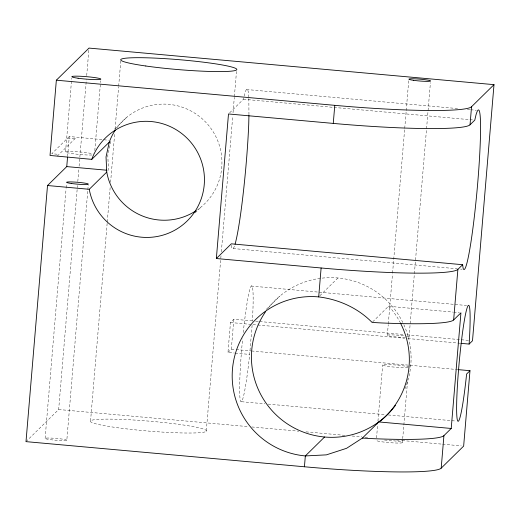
<?xml version="1.0" encoding="UTF-8"?>
<svg xmlns="http://www.w3.org/2000/svg" width="520" height="520" viewBox="0 0 520 520"><rect width="100%" height="100%" fill="white"/><g stroke="black" fill="none" stroke-linecap="round" stroke-linejoin="round"><path stroke-width="0.39" stroke-dasharray="2.6 1.95" d="M248.95 114.731L248.839 97.188M252.447 320.892L233.844 319.215L230.477 322.524L227.962 352.456L234.39 353.041M252.116 325.26L249.659 354.419A58.247 4.251 -84.8 0 1 240.669 401.369A58.247 4.251 -84.8 0 1 242.606 338.878M65.546 151.859L71.727 78.208M67.62 156.312L69.277 136.526L108.609 140.212M45.117 438.347L66.079 188.702M66.144 187.895L66.489 183.853M26 441.636L58.663 409.519L77.474 185.542M77.811 181.5L78.826 169.37M79.099 166.14L86.366 79.618M86.703 75.576L89.011 48.087M66.814 440.303A10.92 0.936 4.8 0 0 51.298 438.094A10.92 0.936 4.8 0 0 49.784 439.582A10.92 0.936 4.8 0 0 66.814 440.303L87.776 190.658M87.841 189.852L88.251 185.003M94.796 150.585L100.659 80.808M90.565 420.856L107.198 222.749M107.27 221.942L110.253 186.368M110.591 182.325L114.738 132.997M115.076 128.953L118.606 86.912M118.677 86.099L120.776 61.035M206.278 431.301A58.247 4.973 4.8 0 0 123.533 419.49A58.247 4.973 4.8 0 0 115.453 427.44A58.247 4.973 4.8 0 0 206.278 431.301L221.006 255.84M221.351 251.797L232.758 115.953M233.025 112.723L234.319 97.357M234.383 96.551L236.489 71.481M227.962 352.456L231.328 349.147L233.844 319.215M376.538 437.918L377.683 424.281M377.956 421.076L382.668 364.936M387.354 335.192L388.232 324.695M388.303 323.882L392.509 273.793M392.574 272.987L404.651 129.174M404.723 128.369L406.146 111.403M406.211 110.591L408.72 80.698M409.051 337.155L426.485 129.519M426.55 128.713L430.417 82.66M402.376 442.676L402.643 439.465M402.707 438.666L407.693 379.314M229.645 112.827L243.471 99.255L243.971 96.941M244.133 96.167L244.634 93.86A80.087 5.844 -84.8 0 1 248.833 97.019M110.845 141.213L107.783 155.227L108.498 170.372M69.277 136.526L51.779 153.732L59.014 154.381M57.265 156.104L76.511 137.183M114.562 129.24L126.419 117.585M195.156 212.862L201.37 206.752M266.149 309.543L279.734 296.186M319.826 295.783L337.942 277.972M372.665 321.874L388.531 306.274L452.887 312.084M246.519 89.518L457.697 108.583M467.409 109.453L469.833 109.674M470.646 109.746L476.307 110.26M243.471 99.255L333.242 107.354M334.054 107.432L469.118 119.62M469.924 119.691L473.967 120.062M67.529 138.249L74.763 138.899M233.168 248.547L457.288 268.781M460.525 269.074L462.144 269.217M251.264 286.052L466.609 305.494M453.687 312.156L459.322 312.663M255.684 321.185L258.921 321.477M259.727 321.548L403.728 334.555M406.965 334.848L468.449 340.399M230.477 322.524L250.562 324.337M252.98 324.558L257.01 324.922M257.816 324.994L404.606 338.247M407.829 338.54L460.259 343.272M231.328 349.147L235.372 349.512M236.184 349.59L250.744 350.903M251.55 350.974L454.61 369.31M455.423 369.382L457.847 369.603M235.19 353.113L249.659 354.419M241.553 401.713L264.94 403.825M268.164 404.112L385.112 414.674M388.343 414.966L456.085 421.083M58.663 409.519L248.625 426.673M251.862 426.966L298.747 431.197M306.02 431.853L344.819 435.357M352.099 436.013L361.797 436.891M365.034 437.184L368.264 437.476M396.559 440.031L401.407 440.466M402.214 440.544L441.825 444.119M442.631 444.191L461.227 445.868M388.531 306.274L390.488 308.067A80.087 79.58 45.5 0 1 399.958 322.088M231.491 245.284L231.732 247.475A80.087 5.844 -84.8 0 0 234.715 245.291M116.675 128.083A58.247 57.876 45.5 0 1 204.984 121.407A58.247 57.876 45.5 0 1 197.587 209.664M243.243 332.527A58.247 4.251 -84.8 0 1 251.154 286.175A58.247 4.251 -84.8 0 1 252.375 321.172M406.49 336.258A10.92 0.936 4.8 0 1 408.454 337.344M405.256 337.474A10.92 0.936 4.8 0 1 390.559 336.206A10.92 0.936 4.8 0 1 389.818 334.88A10.92 0.936 4.8 0 1 404.385 335.92M384.54 440.057A13.104 1.118 4.8 0 1 402.291 442.423A13.104 1.118 4.8 0 1 388.024 442.507A13.104 1.118 4.8 0 1 377.052 440.096M407.992 367.51A13.104 1.118 4.8 0 1 387.361 366.281A13.104 1.118 4.8 0 1 389.084 364.591A13.104 1.118 4.8 0 1 408.531 366.977M91.942 154.993A14.56 1.242 4.8 0 1 86.223 154.934L82.615 154.713A14.56 1.254 5.1 0 1 66.898 152.613L65.734 152.198A14.56 1.254 5.1 0 1 70.603 151.444L73.782 151.548A14.56 1.254 5.1 0 1 88.237 152.939L91.052 153.4A14.56 1.242 4.8 0 1 93.106 153.842M268.073 308.302A80.087 79.58 45.5 0 1 402.805 322.517M403.832 324.675A80.087 79.58 45.5 0 1 406.38 385.008M405.821 386.503A80.087 79.58 45.5 0 1 404.293 390.201"/><path stroke-width="0.78" d="M248.937 115.531L248.742 123.812A80.087 5.844 -84.8 0 1 235.053 244.205M67.548 157.105L66.755 166.602L47.509 185.523L26 441.636L304.428 466.772A127.413 10.881 4.8 0 0 441.194 468.163L463.651 446.089L469.982 370.695L458.653 369.675M461.065 343.343L469.131 344.071L472.498 340.762L494 84.65L89.011 48.087L56.349 80.197L50.031 155.448L91.767 159.361A58.247 57.876 45.5 0 1 183.553 134.999A58.247 57.876 45.5 0 1 175.597 229.743A58.247 57.876 45.5 0 1 89.252 189.293L47.509 185.523M216.353 258.531L228.494 113.958L333.262 123.409A127.413 10.881 4.8 0 0 470.028 124.8L474.779 120.133L476.041 114.745A80.087 5.844 -84.8 0 1 477.666 183.612A80.087 5.844 -84.8 0 1 463.138 268.359L462.637 264.706L231.328 243.828L216.353 258.531L321.12 267.982A127.413 10.881 4.8 0 0 457.886 269.373L462.637 264.706M304.428 466.772L305.338 455.929L324.591 437.008M400.329 322.803A80.087 79.58 45.5 0 1 381.043 420.518L378.82 421.935L362.382 438.087L346.593 448.299L326.378 454.863L305.338 455.929A80.087 79.58 45.5 0 1 232.466 369.232A80.087 79.58 45.5 0 1 318.695 296.901L321.12 267.982M333.262 123.409L334.782 105.339A127.413 10.881 4.8 0 0 471.543 106.73L494 84.65M441.194 468.163L443.924 435.637L451.217 428.467L460.928 312.806L453.642 319.976A127.413 10.881 4.8 0 1 381.518 322.953L372.099 322.433C357.871 307.983 338.735 299.364 318.695 296.901M453.642 319.976L457.886 269.373M470.028 124.8L471.543 106.73M115.33 130.039A58.247 57.876 45.5 0 0 109.265 142.155L106.034 156.942L106.749 172.088L89.252 189.293M91.767 159.361L109.265 142.155M469.982 370.695L466.615 374.01A58.247 4.251 -84.8 0 1 456.709 413.472A58.247 4.251 -84.8 0 1 464.666 318.734A58.247 4.251 -84.8 0 1 469.131 344.071M362.382 438.087L371.807 438.613A127.413 10.881 4.8 0 0 443.924 435.637M56.349 80.197L334.782 105.339M66.755 166.602L106.892 170.228M378.82 421.935L451.217 428.467M196.268 210.574A58.247 57.876 45.5 0 1 106.749 172.088M395.428 405.405A80.087 79.58 45.5 0 1 284.726 422.065A80.087 79.58 45.5 0 1 265.707 311.512M145.802 66.001A58.247 4.973 4.8 0 0 236.626 69.868A58.247 4.973 4.8 0 0 153.881 58.058A58.247 4.973 4.8 0 0 145.802 66.001M71.285 183.475A10.92 0.936 4.8 0 0 88.316 184.197A10.92 0.936 4.8 0 0 72.806 181.981A10.92 0.936 4.8 0 0 71.285 183.475M413.524 80.32A10.92 0.936 4.8 0 0 430.553 81.042A10.92 0.936 4.8 0 0 415.038 78.832A10.92 0.936 4.8 0 0 413.524 80.32M78.085 78.234A14.56 1.242 4.8 0 0 100.796 79.203A14.56 1.242 4.8 0 0 80.106 76.252A14.56 1.242 4.8 0 0 78.085 78.234"/></g></svg>
